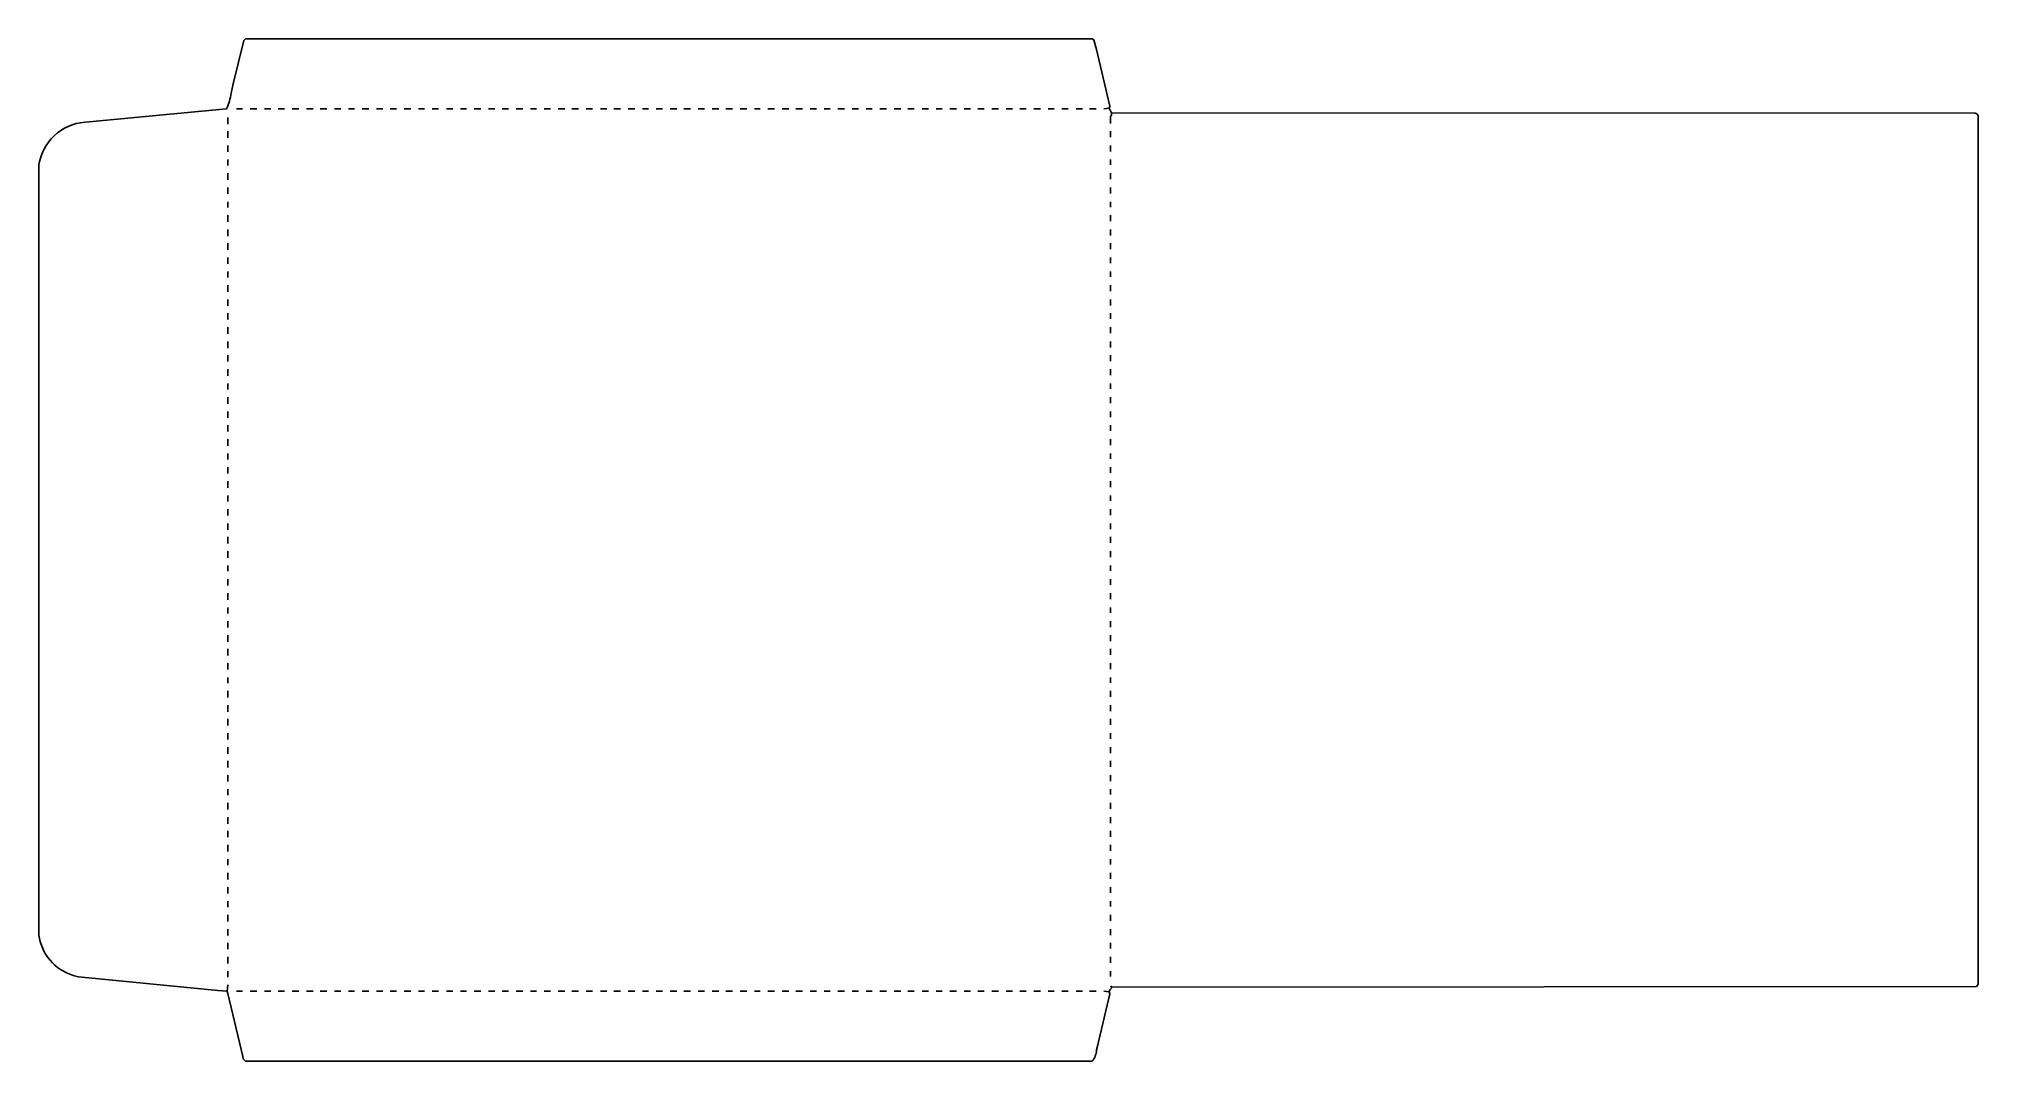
# Model space of a CAD drawing. Extents: x 329 to 3603, y 175 to 1901.
import ezdxf

# ---------------------------------------------------------------- set-up
doc = ezdxf.new("R2010")
doc.units = 0
doc.layers.get('0').update_dxf_attribs({"linetype": 'CONTINUOUS'})

msp = doc.modelspace()

# ---------------------------------------------------------------- linework, layer by layer
at = {"color": 7, "linetype": 'CONTINUOUS'}
for points in [[(647, 293), (631.044554, 294.445545), (395.923077, 317.615385), (386.9, 319.7, -0.289532), (329, 388), (329, 1688), (330.405405, 1693.932432, -0.352422), (414.044554, 1760.554455), (646, 1783, 0.072778), (653.647059, 1809.088235), (657.352941, 1824.911765), (675, 1898), (678, 1901), (2107, 1901), (2110, 1899), (2113.647059, 1886.911765), (2114.615385, 1882.923077), (2137, 1787), (2136, 1784), (2140, 1776), (3597.999658, 1775.500343, -0.30407), (3603, 1771), (3603, 305), (3602.2, 303.9), (3600, 301), (2140, 300), (2139, 302)], [(648, 304), (647, 293), (648.2, 289.1), (673.615385, 182.923077), (674, 179), (678, 175), (2107, 175, 0.182925), (2114.647059, 194.088235), (2115.647059, 198.088235), (2137, 289), (2136, 292, -0.168134), (2139.7, 298.1), (2140, 300)]]:
    msp.add_lwpolyline(points, format="xyb", dxfattribs=at)
for points in [[(648, 1757), (648, 1768)], [(663, 1783), (673, 1783)], [(686, 1783), (697, 1783)], [(710, 1783), (721, 1783)], [(733, 1783), (744, 1783)], [(757, 1783), (768, 1783)], [(781, 1783), (792, 1783)], [(804, 1783), (815, 1783)], [(828, 1783), (839, 1783)], [(852, 1783), (862, 1783)], [(875, 1783), (886, 1783)], [(899, 1783), (910, 1783)], [(922, 1783), (933, 1783)], [(946, 1783), (957, 1783)], [(970, 1783), (980, 1783)], [(993, 1783), (1004, 1783)], [(1017, 1783), (1028, 1783)], [(1041, 1783), (1051, 1783)], [(1064, 1783), (1075, 1783)], [(1088, 1783), (1099, 1783)], [(1111, 1783), (1122, 1783)], [(1135, 1783), (1146, 1783)], [(1159, 1783), (1169, 1783)], [(1182, 1783), (1193, 1783)], [(1206, 1783), (1217, 1783)], [(1229, 1783), (1240, 1783)], [(1253, 1783), (1264, 1783)], [(1277, 1783), (1288, 1783)], [(1300, 1783), (1311, 1783)], [(1324, 1783), (1335, 1783)], [(1348, 1783), (1358, 1783)], [(1371, 1783), (1382, 1783)], [(1395, 1783), (1406, 1783)], [(1418, 1783), (1429, 1783)], [(1442, 1783), (1453, 1783)], [(1466, 1783), (1477, 1783)], [(1489, 1783), (1500, 1783)], [(1513, 1783), (1524, 1783)], [(1537, 1783), (1547, 1783)], [(1560, 1783), (1571, 1783)], [(1584, 1783), (1595, 1783)], [(1607, 1783), (1618, 1783)], [(1631, 1783), (1642, 1783)], [(1655, 1783), (1665, 1783)], [(1678, 1783), (1689, 1783)], [(1702, 1783), (1713, 1783)], [(1726, 1783), (1736, 1783)], [(1749, 1783), (1760, 1783)], [(1773, 1783), (1784, 1783)], [(1796, 1783), (1807, 1783)], [(1820, 1783), (1831, 1783)], [(1844, 1783), (1854, 1783)], [(1867, 1783), (1878, 1783)], [(1891, 1783), (1902, 1783)], [(1914, 1783), (1925, 1783)], [(1938, 1783), (1949, 1783)], [(1962, 1783), (1973, 1783)], [(1985, 1783), (1996, 1783)], [(2009, 1783), (2020, 1783)], [(2033, 1783), (2043, 1783)], [(2056, 1783), (2067, 1783)], [(2080, 1783), (2091, 1783)], [(2103, 1783), (2114, 1783)], [(2127, 1783), (2136, 1784)], [(2138, 1758), (2138, 1770), (2139.615385, 1772.076923), (2140, 1776)], [(648, 1734), (648, 1745)], [(2138, 1735), (2138, 1745)], [(648, 1710), (648, 1721)], [(2138, 1711), (2138, 1721)], [(648, 1687), (648, 1697)], [(648, 1663), (648, 1674)], [(2138, 1688), (2138, 1697)], [(2138, 1664), (2138, 1674)], [(648, 1639), (648, 1650)], [(2138, 1640), (2138, 1650)], [(648, 1616), (648, 1626)], [(2138, 1617), (2138, 1626)], [(648, 1592), (648, 1603)], [(648, 1568), (648, 1579)], [(2138, 1593), (2138, 1603)], [(2138, 1569), (2138, 1579)], [(648, 1545), (648, 1556)], [(2138, 1546), (2138, 1556)], [(648, 1521), (648, 1532)], [(648, 1498), (648, 1508)], [(2138, 1522), (2138, 1532)], [(2138, 1499), (2138, 1508)], [(648, 1474), (648, 1485)], [(2138, 1475), (2138, 1485)], [(648, 1450), (648, 1461)], [(2138, 1451), (2138, 1461)], [(648, 1427), (648, 1438)], [(648, 1403), (648, 1414)], [(2138, 1428), (2138, 1438)], [(2138, 1404), (2138, 1414)], [(648, 1379), (648, 1390)], [(2138, 1380), (2138, 1390)], [(648, 1356), (648, 1367)], [(648, 1332), (648, 1343)], [(2138, 1357), (2138, 1367)], [(2138, 1333), (2138, 1343)], [(648, 1309), (648, 1319)], [(2138, 1310), (2138, 1319)], [(648, 1285), (648, 1296)], [(2138, 1286), (2138, 1296)], [(648, 1261), (648, 1272)], [(648, 1238), (648, 1249)], [(2138, 1262), (2138, 1272)], [(2138, 1239), (2138, 1249)], [(648, 1214), (648, 1225)], [(2138, 1215), (2138, 1225)], [(648, 1191), (648, 1201)], [(2138, 1192), (2138, 1201)], [(648, 1167), (648, 1178)], [(648, 1143), (648, 1154)], [(2138, 1168), (2138, 1178)], [(2138, 1144), (2138, 1154)], [(648, 1120), (648, 1130)], [(2138, 1121), (2138, 1130)], [(648, 1096), (648, 1107)], [(648, 1072), (648, 1083)], [(2138, 1097), (2138, 1107)], [(2138, 1073), (2138, 1083)], [(648, 1049), (648, 1060)], [(2138, 1050), (2138, 1060)], [(648, 1025), (648, 1036)], [(2138, 1026), (2138, 1036)], [(648, 1002), (648, 1012)], [(648, 978), (648, 989)], [(2138, 1003), (2138, 1012)], [(2138, 979), (2138, 989)], [(648, 954), (648, 965)], [(2138, 955), (2138, 965)], [(648, 931), (648, 941)], [(648, 907), (648, 918)], [(2138, 932), (2138, 941)], [(2138, 908), (2138, 918)], [(648, 883), (648, 894)], [(2138, 884), (2138, 894)], [(648, 860), (648, 871)], [(2138, 861), (2138, 871)], [(648, 836), (648, 847)], [(648, 813), (648, 823)], [(2138, 837), (2138, 847)], [(2138, 814), (2138, 823)], [(648, 789), (648, 800)], [(2138, 790), (2138, 800)], [(648, 765), (648, 776)], [(2138, 766), (2138, 776)], [(648, 742), (648, 753)], [(648, 718), (648, 729)], [(2138, 743), (2138, 753)], [(2138, 719), (2138, 729)], [(648, 694), (648, 705)], [(2138, 695), (2138, 705)], [(648, 671), (648, 682)], [(648, 647), (648, 658)], [(2138, 672), (2138, 682)], [(2138, 648), (2138, 658)], [(648, 624), (648, 634)], [(2138, 625), (2138, 634)], [(648, 600), (648, 611)], [(2138, 601), (2138, 611)], [(648, 576), (648, 587)], [(648, 553), (648, 564)], [(2138, 577), (2138, 587)], [(2138, 554), (2138, 564)], [(648, 529), (648, 540)], [(2138, 530), (2138, 540)], [(648, 506), (648, 516)], [(648, 482), (648, 493)], [(2138, 507), (2138, 516)], [(2138, 483), (2138, 493)], [(648, 458), (648, 469)], [(2138, 459), (2138, 469)], [(648, 435), (648, 445)], [(2138, 436), (2138, 445)], [(648, 411), (648, 422)], [(648, 387), (648, 398)], [(2138, 412), (2138, 422)], [(2138, 388), (2138, 398)], [(648, 364), (648, 375)], [(2138, 365), (2138, 375)], [(648, 340), (648, 351)], [(2138, 341), (2138, 351)], [(648, 317), (648, 327)], [(2138, 318), (2138, 327)], [(663, 293), (673, 293)], [(686, 293), (697, 293)], [(710, 293), (721, 293)], [(733, 293), (744, 293)], [(757, 293), (768, 293)], [(781, 293), (792, 293)], [(804, 293), (815, 293)], [(828, 293), (839, 293)], [(852, 293), (862, 293)], [(875, 293), (886, 293)], [(899, 293), (910, 293)], [(922, 293), (933, 293)], [(946, 293), (957, 293)], [(970, 293), (980, 293)], [(993, 293), (1004, 293)], [(1017, 293), (1028, 293)], [(1041, 293), (1051, 293)], [(1064, 293), (1075, 293)], [(1088, 293), (1099, 293)], [(1111, 293), (1122, 293)], [(1135, 293), (1146, 293)], [(1159, 293), (1169, 293)], [(1182, 293), (1193, 293)], [(1206, 293), (1217, 293)], [(1229, 293), (1240, 293)], [(1253, 293), (1264, 293)], [(1277, 293), (1288, 293)], [(1300, 293), (1311, 293)], [(1324, 293), (1335, 293)], [(1348, 293), (1358, 293)], [(1371, 293), (1382, 293)], [(1395, 293), (1406, 293)], [(1418, 293), (1429, 293)], [(1442, 293), (1453, 293)], [(1466, 293), (1477, 293)], [(1489, 293), (1500, 293)], [(1513, 293), (1524, 293)], [(1537, 293), (1547, 293)], [(1560, 293), (1571, 293)], [(1584, 293), (1595, 293)], [(1607, 293), (1618, 293)], [(1631, 293), (1642, 293)], [(1655, 293), (1665, 293)], [(1678, 293), (1689, 293)], [(1702, 293), (1713, 293)], [(1726, 293), (1736, 293)], [(1749, 293), (1760, 293)], [(1773, 293), (1784, 293)], [(1796, 293), (1807, 293)], [(1820, 293), (1831, 293)], [(1844, 293), (1854, 293)], [(1867, 293), (1878, 293)], [(1891, 293), (1902, 293)], [(1914, 293), (1925, 293)], [(1938, 293), (1949, 293)], [(1962, 293), (1973, 293)], [(1985, 293), (1996, 293)], [(2009, 293), (2020, 293)], [(2033, 293), (2043, 293)], [(2056, 293), (2067, 293)], [(2080, 293), (2091, 293)], [(2103, 293), (2114, 293)], [(2136, 292), (2127, 293)]]:
    msp.add_lwpolyline(points, dxfattribs=at)

doc.saveas('drawing.dxf')
